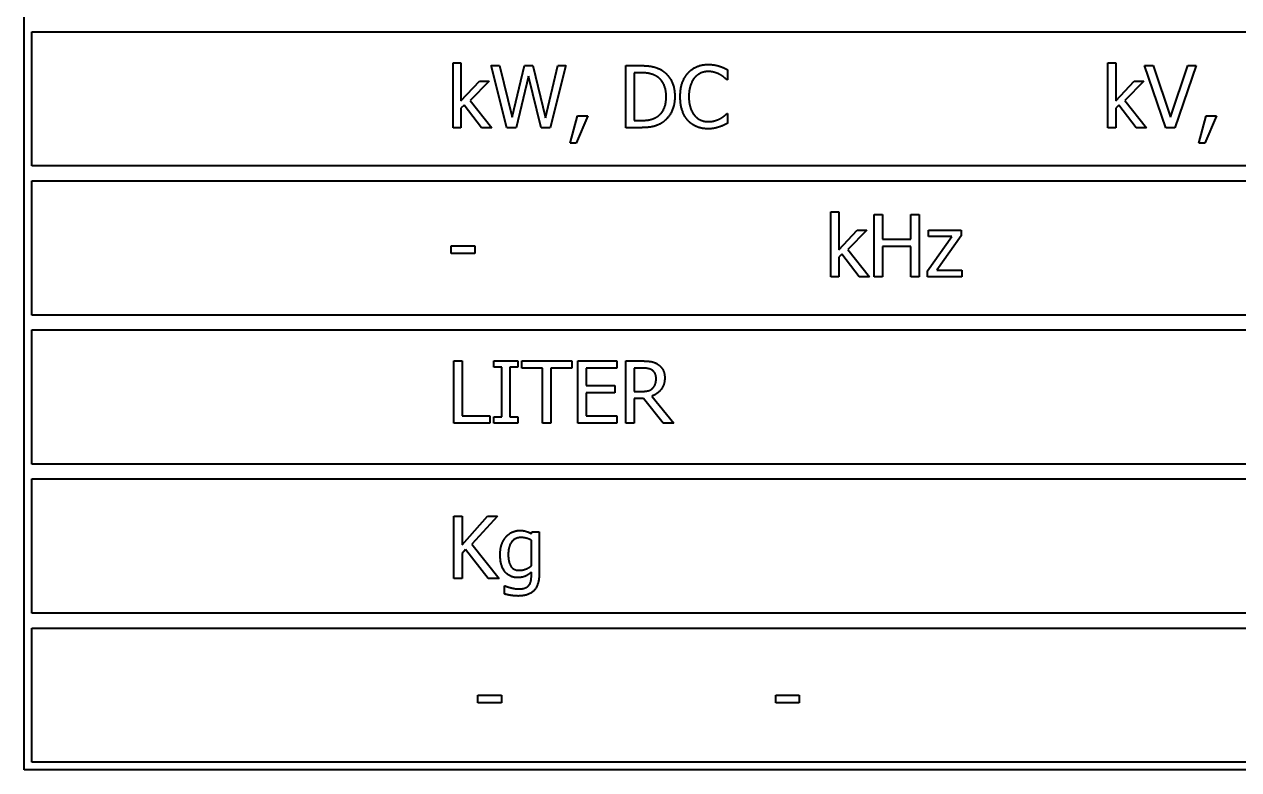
# Model space of a CAD drawing. Header units: millimetres. Extents: x 0 to 3364, y 0 to 2376.
# Drawn here: x 1298.3 to 1347.18, y 871.7 to 901.7 of the extents above; entities that cross this region are included whole.
import ezdxf

# ---------------------------------------------------------------- set-up
doc = ezdxf.new("R2010")
doc.units = ezdxf.units.MM
doc.header["$LTSCALE"] = 4
doc.layers.add('가시적인 것(ISO)', color=3, linetype='Continuous', lineweight=40, true_color=0x00ff00)

msp = doc.modelspace()

# ---------------------------------------------------------------- linework, layer by layer
at = {"layer": '가시적인 것(ISO)'}
for p, q in [((1298.3011, 871.6988), (1298.3011, 919.6988)), ((1298.6011, 895.9988), (1298.6011, 901.3988)), ((1298.6011, 901.3988), (1390.0011, 901.3988)), ((1315.5625, 897.5374), (1315.5625, 900.1488)), ((1315.5625, 900.1488), (1315.8785, 900.1488)), ((1315.8785, 900.1488), (1315.8785, 898.6212)), ((1317.7282, 897.5374), (1317.09, 900.0374)), ((1317.09, 900.0374), (1317.4324, 900.0374)), ((1317.4324, 900.0374), (1317.9348, 897.9648)), ((1317.9348, 897.9648), (1318.4332, 900.0374)), ((1318.4332, 900.0374), (1318.7715, 900.0374)), ((1318.7715, 900.0374), (1319.274, 897.9405)), ((1319.274, 897.9405), (1319.7744, 900.0374)), ((1320.1006, 900.0374), (1319.4725, 897.5374)), ((1319.7744, 900.0374), (1320.1006, 900.0374)), ((1322.5134, 897.5374), (1322.5134, 900.0374)), ((1322.5134, 900.0374), (1323.0827, 900.0374)), ((1341.9178, 897.5374), (1341.9178, 900.1488)), ((1341.9178, 900.1488), (1342.2339, 900.1488)), ((1342.2339, 900.1488), (1342.2339, 898.6212)), ((1344.2476, 897.5374), (1343.3866, 900.0374)), ((1343.3866, 900.0374), (1343.7432, 900.0374)), ((1343.7432, 900.0374), (1344.436, 897.9608)), ((1344.436, 897.9608), (1345.1289, 900.0374)), ((1345.4672, 900.0374), (1344.6062, 897.5374)), ((1345.1289, 900.0374), (1345.4672, 900.0374)), ((1315.8785, 898.6212), (1316.62, 899.4134)), ((1317.013, 899.4134), (1316.2432, 898.6293)), ((1316.62, 899.4134), (1317.013, 899.4134)), ((1318.5912, 899.6119), (1318.0969, 897.5374)), ((1319.0997, 897.5374), (1318.5912, 899.6119)), ((1322.8457, 899.7497), (1322.8457, 897.825)), ((1323.0989, 899.7497), (1322.8457, 899.7497)), ((1326.5997, 899.4701), (1326.5734, 899.4701)), ((1326.5997, 899.8712), (1326.5997, 899.4701)), ((1342.2339, 898.6212), (1342.9753, 899.4134)), ((1343.3684, 899.4134), (1342.5985, 898.6293)), ((1342.9753, 899.4134), (1343.3684, 899.4134)), ((1316.0041, 898.4429), (1315.8785, 898.3214)), ((1316.701, 897.5374), (1316.0041, 898.4429)), ((1316.2432, 898.6293), (1317.1164, 897.5374)), ((1342.3595, 898.4429), (1342.2339, 898.3214)), ((1343.0564, 897.5374), (1342.3595, 898.4429)), ((1342.5985, 898.6293), (1343.4717, 897.5374)), ((1315.8785, 898.3214), (1315.8785, 897.5374)), ((1320.2687, 896.9154), (1320.5645, 898.0155)), ((1320.9839, 898.0155), (1320.5138, 896.9154)), ((1320.5645, 898.0155), (1320.9839, 898.0155)), ((1326.5754, 898.1046), (1326.5997, 898.1046)), ((1326.5997, 898.1046), (1326.5997, 897.7075)), ((1342.2339, 898.3214), (1342.2339, 897.5374)), ((1345.5766, 896.9154), (1345.8724, 898.0155)), ((1346.2918, 898.0155), (1345.8218, 896.9154)), ((1345.8724, 898.0155), (1346.2918, 898.0155)), ((1315.8785, 897.5374), (1315.5625, 897.5374)), ((1317.1164, 897.5374), (1316.701, 897.5374)), ((1318.0969, 897.5374), (1317.7282, 897.5374)), ((1319.4725, 897.5374), (1319.0997, 897.5374)), ((1323.0888, 897.5374), (1322.5134, 897.5374)), ((1322.8457, 897.825), (1323.0989, 897.825)), ((1342.2339, 897.5374), (1341.9178, 897.5374)), ((1343.4717, 897.5374), (1343.0564, 897.5374)), ((1344.6062, 897.5374), (1344.2476, 897.5374)), ((1320.5138, 896.9154), (1320.2687, 896.9154)), ((1345.8218, 896.9154), (1345.5766, 896.9154)), ((1390.0011, 895.9988), (1298.6011, 895.9988)), ((1298.6011, 889.9988), (1298.6011, 895.3988)), ((1298.6011, 895.3988), (1390.0011, 895.3988)), ((1330.7691, 891.5374), (1330.7691, 894.1488)), ((1330.7691, 894.1488), (1331.0852, 894.1488)), ((1331.0852, 894.1488), (1331.0852, 892.6212)), ((1332.5053, 891.5374), (1332.5053, 894.0374)), ((1332.5053, 894.0374), (1332.8376, 894.0374)), ((1332.8376, 894.0374), (1332.8376, 893.0568)), ((1333.9883, 893.0568), (1333.9883, 894.0374)), ((1333.9883, 894.0374), (1334.3206, 894.0374)), ((1334.3206, 894.0374), (1334.3206, 891.5374)), ((1331.0852, 892.6212), (1331.8266, 893.4134)), ((1332.2197, 893.4134), (1331.4498, 892.6293)), ((1331.8266, 893.4134), (1332.2197, 893.4134)), ((1332.8376, 893.0568), (1333.9883, 893.0568)), ((1334.6569, 891.7724), (1335.6374, 893.154)), ((1334.6974, 893.154), (1334.6974, 893.4134)), ((1334.6974, 893.4134), (1336.0163, 893.4134)), ((1335.6374, 893.154), (1334.6974, 893.154)), ((1336.0163, 893.1885), (1335.0317, 891.8027)), ((1336.0163, 893.4134), (1336.0163, 893.1885)), ((1315.4855, 892.4794), (1315.4855, 892.7833)), ((1315.4855, 892.7833), (1316.4316, 892.7833)), ((1316.4316, 892.7833), (1316.4316, 892.4794)), ((1331.4498, 892.6293), (1332.323, 891.5374)), ((1333.9883, 892.761), (1332.8376, 892.761)), ((1332.8376, 892.761), (1332.8376, 891.5374)), ((1333.9883, 891.5374), (1333.9883, 892.761)), ((1316.4316, 892.4794), (1315.4855, 892.4794)), ((1331.2108, 892.4429), (1331.0852, 892.3214)), ((1331.0852, 892.3214), (1331.0852, 891.5374)), ((1331.9077, 891.5374), (1331.2108, 892.4429)), ((1334.6569, 891.5374), (1334.6569, 891.7724)), ((1335.0317, 891.8027), (1336.0345, 891.8027)), ((1336.0345, 891.8027), (1336.0345, 891.5374)), ((1331.0852, 891.5374), (1330.7691, 891.5374)), ((1332.323, 891.5374), (1331.9077, 891.5374)), ((1332.8376, 891.5374), (1332.5053, 891.5374)), ((1334.3206, 891.5374), (1333.9883, 891.5374)), ((1336.0345, 891.5374), (1334.6569, 891.5374)), ((1390.0011, 889.9988), (1298.6011, 889.9988)), ((1298.6011, 883.9988), (1298.6011, 889.3988)), ((1298.6011, 889.3988), (1390.0011, 889.3988)), ((1315.5868, 885.6488), (1315.5868, 888.1488)), ((1315.5868, 888.1488), (1315.919, 888.1488)), ((1315.919, 888.1488), (1315.919, 885.9446)), ((1317.1994, 887.8935), (1317.1994, 888.1488)), ((1317.1994, 888.1488), (1318.1678, 888.1488)), ((1317.5175, 887.8935), (1317.1994, 887.8935)), ((1317.5175, 885.904), (1317.5175, 887.8935)), ((1318.1678, 887.8935), (1317.8497, 887.8935)), ((1317.8497, 887.8935), (1317.8497, 885.904)), ((1318.1678, 888.1488), (1318.1678, 887.8935)), ((1318.3238, 887.853), (1318.3238, 888.1488)), ((1318.3238, 888.1488), (1320.3335, 888.1488)), ((1319.1625, 887.853), (1318.3238, 887.853)), ((1319.1625, 885.6488), (1319.1625, 887.853)), ((1320.3335, 887.853), (1319.4948, 887.853)), ((1319.4948, 887.853), (1319.4948, 885.6488)), ((1320.3335, 888.1488), (1320.3335, 887.853)), ((1320.5868, 885.6488), (1320.5868, 888.1488)), ((1320.5868, 888.1488), (1322.1508, 888.1488)), ((1322.1508, 887.853), (1320.919, 887.853)), ((1320.919, 887.853), (1320.919, 887.1682)), ((1322.1508, 888.1488), (1322.1508, 887.853)), ((1322.5155, 888.1488), (1323.1597, 888.1488)), ((1322.5155, 885.6488), (1322.5155, 888.1488)), ((1323.1779, 887.8611), (1322.8477, 887.8611)), ((1322.8477, 887.8611), (1322.8477, 886.9211)), ((1320.919, 887.1682), (1322.0677, 887.1682)), ((1320.919, 886.8724), (1320.919, 885.9446)), ((1322.0677, 886.8724), (1320.919, 886.8724)), ((1322.0677, 887.1682), (1322.0677, 886.8724)), ((1322.8477, 886.9211), (1323.1394, 886.9211)), ((1323.5608, 886.7367), (1324.4502, 885.6488)), ((1323.2286, 886.6435), (1322.8477, 886.6435)), ((1322.8477, 886.6435), (1322.8477, 885.6488)), ((1324.0187, 885.6488), (1323.2286, 886.6435)), ((1315.919, 885.9446), (1317.0353, 885.9446)), ((1317.0353, 885.9446), (1317.0353, 885.6488)), ((1317.1994, 885.6488), (1317.1994, 885.904)), ((1317.1994, 885.904), (1317.5175, 885.904)), ((1317.8497, 885.904), (1318.1678, 885.904)), ((1318.1678, 885.904), (1318.1678, 885.6488)), ((1320.919, 885.9446), (1322.1508, 885.9446)), ((1322.1508, 885.9446), (1322.1508, 885.6488)), ((1317.0353, 885.6488), (1315.5868, 885.6488)), ((1318.1678, 885.6488), (1317.1994, 885.6488)), ((1319.4948, 885.6488), (1319.1625, 885.6488)), ((1322.1508, 885.6488), (1320.5868, 885.6488)), ((1322.8477, 885.6488), (1322.5155, 885.6488)), ((1324.4502, 885.6488), (1324.0187, 885.6488)), ((1390.0011, 883.9988), (1298.6011, 883.9988)), ((1298.6011, 877.9988), (1298.6011, 883.3988)), ((1298.6011, 883.3988), (1390.0011, 883.3988)), ((1315.5868, 879.3988), (1315.5868, 881.8988)), ((1315.5868, 881.8988), (1315.919, 881.8988)), ((1315.919, 880.7501), (1316.9441, 881.8988)), ((1315.919, 881.8988), (1315.919, 880.7501)), ((1317.3493, 881.8988), (1316.3141, 880.7825)), ((1316.9441, 881.8988), (1317.3493, 881.8988)), ((1318.7108, 881.1958), (1318.729, 881.2748)), ((1318.7108, 879.9073), (1318.7108, 880.9385)), ((1318.729, 881.2748), (1319.0268, 881.2748)), ((1319.0268, 881.2748), (1319.0268, 879.6135)), ((1316.0649, 880.5617), (1315.919, 880.3976)), ((1315.919, 880.3976), (1315.919, 879.3988)), ((1316.9786, 879.3988), (1316.0649, 880.5617)), ((1316.3141, 880.7825), (1317.4101, 879.3988)), ((1315.919, 879.3988), (1315.5868, 879.3988)), ((1317.4101, 879.3988), (1316.9786, 879.3988)), ((1318.7108, 879.4839), (1318.7108, 879.648)), ((1317.635, 878.7707), (1317.635, 879.0989)), ((1317.635, 879.0989), (1317.6512, 879.0989)), ((1390.0011, 877.9988), (1298.6011, 877.9988)), ((1298.6011, 871.9988), (1298.6011, 877.3988)), ((1298.6011, 877.3988), (1390.0011, 877.3988)), ((1316.5592, 874.3949), (1316.5592, 874.6988)), ((1316.5592, 874.6988), (1317.5053, 874.6988)), ((1317.5053, 874.6988), (1317.5053, 874.3949)), ((1328.5446, 874.3949), (1328.5446, 874.6988)), ((1328.5446, 874.6988), (1329.4907, 874.6988)), ((1329.4907, 874.6988), (1329.4907, 874.3949)), ((1317.5053, 874.3949), (1316.5592, 874.3949)), ((1329.4907, 874.3949), (1328.5446, 874.3949)), ((1390.3011, 871.6988), (1298.3011, 871.6988)), ((1390.0011, 871.9988), (1298.6011, 871.9988))]:
    msp.add_line(p, q, dxfattribs=at)
for points in [[(1323.0827, 900.0374), (1323.4352, 900.0374), (1323.8364, 899.932), (1323.9782, 899.8388)], [(1325.0155, 899.7375), (1325.1654, 899.9057), (1325.5746, 900.0819), (1325.8279, 900.0819)], [(1325.8279, 900.0819), (1325.9535, 900.0819), (1326.1743, 900.0455), (1326.2675, 900.0171)], [(1326.2675, 900.0171), (1326.3485, 899.9908), (1326.5167, 899.9158), (1326.5997, 899.8712)], [(1323.7594, 899.5998), (1323.6257, 899.6788), (1323.3238, 899.7497), (1323.0989, 899.7497)], [(1324.1382, 898.7894), (1324.1382, 899.0771), (1323.9478, 899.4843), (1323.7594, 899.5998)], [(1323.9782, 899.8388), (1324.2193, 899.6788), (1324.4847, 899.15), (1324.4847, 898.7853)], [(1324.7035, 898.7853), (1324.7035, 899.0993), (1324.8635, 899.5653), (1325.0155, 899.7375)], [(1325.2728, 899.541), (1325.1674, 899.4134), (1325.0499, 899.0264), (1325.0499, 898.7853)], [(1325.8258, 899.7983), (1325.6658, 899.7983), (1325.3801, 899.6666), (1325.2728, 899.541)], [(1326.2918, 899.6788), (1326.1966, 899.7314), (1325.9717, 899.7983), (1325.8258, 899.7983)], [(1326.5734, 899.4701), (1326.5288, 899.5106), (1326.3911, 899.6241), (1326.2918, 899.6788)], [(1323.7898, 897.9912), (1323.964, 898.1087), (1324.1382, 898.4976), (1324.1382, 898.7894)], [(1324.4847, 898.7853), (1324.4847, 898.4429), (1324.2071, 897.8919), (1323.9741, 897.7379)], [(1325.0175, 897.821), (1324.8676, 897.9831), (1324.7035, 898.4693), (1324.7035, 898.7853)], [(1325.0499, 898.7853), (1325.0499, 898.528), (1325.1735, 898.1573), (1325.2809, 898.0297)], [(1323.0989, 897.825), (1323.3198, 897.825), (1323.654, 897.8959), (1323.7898, 897.9912)], [(1325.2809, 898.0297), (1325.3862, 897.9061), (1325.6678, 897.7805), (1325.8258, 897.7805)], [(1326.31, 897.904), (1326.4012, 897.9567), (1326.5369, 898.0661), (1326.5754, 898.1046)], [(1323.9741, 897.7379), (1323.7837, 897.6184), (1323.3927, 897.5374), (1323.0888, 897.5374)], [(1325.8218, 897.4928), (1325.5787, 897.4928), (1325.1674, 897.6569), (1325.0175, 897.821)], [(1326.2675, 897.5657), (1326.1581, 897.5292), (1325.9717, 897.4928), (1325.8218, 897.4928)], [(1325.8258, 897.7805), (1325.9697, 897.7805), (1326.2148, 897.8514), (1326.31, 897.904)], [(1326.5997, 897.7075), (1326.5167, 897.669), (1326.3708, 897.5981), (1326.2675, 897.5657)], [(1323.1597, 888.1488), (1323.3745, 888.1488), (1323.6642, 888.1022), (1323.7958, 888.0171)], [(1323.575, 887.776), (1323.5041, 887.8226), (1323.3157, 887.8611), (1323.1779, 887.8611)], [(1323.733, 887.4438), (1323.733, 887.5532), (1323.6561, 887.7213), (1323.575, 887.776)], [(1323.7958, 888.0171), (1323.9275, 887.932), (1324.0795, 887.6666), (1324.0795, 887.4701)], [(1324.0795, 887.4701), (1324.0795, 887.1966), (1323.7999, 886.8258), (1323.5608, 886.7367)], [(1323.5912, 887.0507), (1323.6642, 887.1196), (1323.733, 887.3141), (1323.733, 887.4438)], [(1323.1394, 886.9211), (1323.2833, 886.9211), (1323.5122, 886.9717), (1323.5912, 887.0507)], [(1317.6958, 881.0762), (1317.8011, 881.1958), (1318.0908, 881.3275), (1318.2448, 881.3275)], [(1318.2448, 881.3275), (1318.3907, 881.3275), (1318.6034, 881.2586), (1318.7108, 881.1958)], [(1317.4547, 880.355), (1317.4547, 880.588), (1317.5864, 880.9486), (1317.6958, 881.0762)], [(1318.2954, 881.0438), (1318.0564, 881.0438), (1317.7809, 880.6913), (1317.7809, 880.3611)], [(1318.7108, 880.9385), (1318.5933, 880.9952), (1318.3947, 881.0438), (1318.2954, 881.0438)], [(1318.1536, 879.4312), (1317.8335, 879.4312), (1317.4547, 879.9073), (1317.4547, 880.355)], [(1317.7809, 880.3611), (1317.7809, 880.0491), (1317.9895, 879.7229), (1318.2245, 879.7229)], [(1318.2245, 879.7229), (1318.3481, 879.7229), (1318.6074, 879.8202), (1318.7108, 879.9073)], [(1318.7108, 879.648), (1318.5831, 879.5365), (1318.338, 879.4312), (1318.1536, 879.4312)], [(1319.0268, 879.6135), (1319.0268, 879.1354), (1318.6115, 878.6897), (1318.184, 878.6897)], [(1318.6135, 879.1192), (1318.6682, 879.1881), (1318.7108, 879.3684), (1318.7108, 879.4839)], [(1317.6512, 879.0989), (1317.6836, 879.0848), (1317.8072, 879.0402), (1317.8862, 879.022)], [(1317.8862, 879.022), (1317.9733, 878.9997), (1318.1212, 878.9733), (1318.2083, 878.9733)], [(1318.2083, 878.9733), (1318.3542, 878.9733), (1318.5568, 879.0503), (1318.6135, 879.1192)], [(1318.184, 878.6897), (1318.0463, 878.6897), (1317.7586, 878.7343), (1317.635, 878.7707)]]:
    msp.add_open_spline(points, degree=2, dxfattribs=at)

doc.saveas('drawing.dxf')
